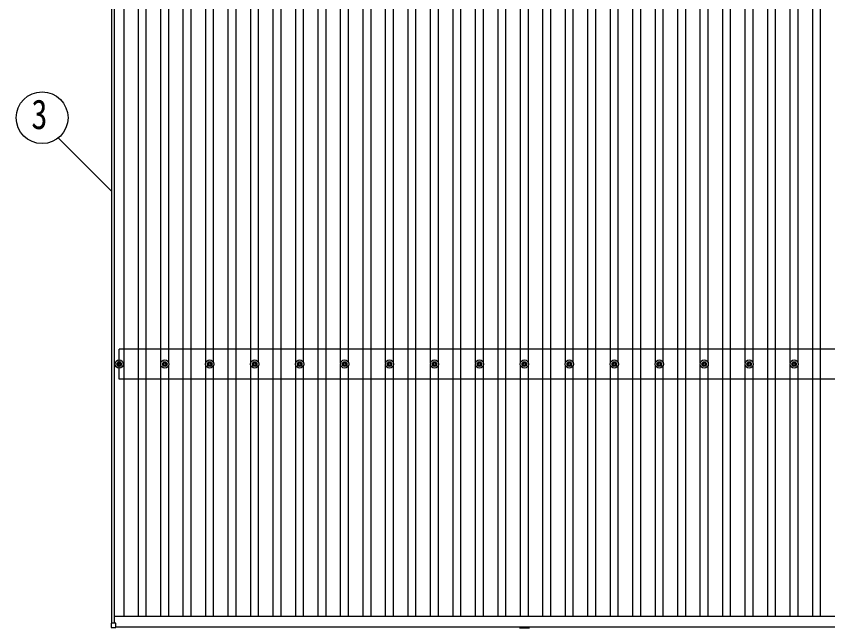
# Model space of a CAD drawing. Units: millimetres, scale not verified. Extents: x -21025 to 21025, y -14850 to 14850.
# Drawn here: x -17952 to -14342, y 5768 to 8487 of the extents above; entities that cross this region are included whole.
import ezdxf
from ezdxf.enums import TextEntityAlignment as Align

# ---------------------------------------------------------------- set-up
doc = ezdxf.new("R2010")
doc.units = ezdxf.units.MM
doc.header["$LTSCALE"] = 60
for name, color, linetype in [('0-5_YKK_13', 4, 'Continuous'), ('0-6_YKK_A1', 4, 'Continuous'), ('0-7_YKK_D', 6, 'Continuous')]:
    doc.layers.add(name, color=color, linetype=linetype)
doc.styles.add('ＭＳ ゴシック', font='')
doc.styles.get('ＭＳ ゴシック').set_extended_font_data('MS Gothic')

msp = doc.modelspace()

# ---------------------------------------------------------------- linework, layer by layer
at = {"layer": '0-5_YKK_13'}
for p, q in [((-17504.15, 6942.08), (-17499.73, 6942.08)), ((-17504.15, 6938.58), (-17499.73, 6938.58)), ((-17495.9, 6950.33), (-17495.9, 6945.91)), ((-17495.9, 6934.75), (-17495.9, 6930.33)), ((-17492.4, 6950.33), (-17492.4, 6945.91)), ((-17492.4, 6934.75), (-17492.4, 6930.33)), ((-17488.57, 6942.08), (-17484.15, 6942.08)), ((-17488.57, 6938.58), (-17484.15, 6938.58)), ((-17301.4, 6942.08), (-17296.98, 6942.08)), ((-17301.4, 6938.58), (-17296.98, 6938.58)), ((-17293.15, 6950.33), (-17293.15, 6945.91)), ((-17293.15, 6934.75), (-17293.15, 6930.33)), ((-17289.65, 6950.33), (-17289.65, 6945.91)), ((-17289.65, 6934.75), (-17289.65, 6930.33)), ((-17285.82, 6942.08), (-17281.4, 6942.08)), ((-17285.82, 6938.58), (-17281.4, 6938.58)), ((-17101.4, 6942.08), (-17096.99, 6942.08)), ((-17101.4, 6938.58), (-17096.99, 6938.58)), ((-17093.15, 6950.33), (-17093.15, 6945.91)), ((-17093.15, 6934.75), (-17093.15, 6930.33)), ((-17089.65, 6950.33), (-17089.65, 6945.91)), ((-17089.65, 6934.75), (-17089.65, 6930.33)), ((-17085.82, 6942.08), (-17081.41, 6942.08)), ((-17085.82, 6938.58), (-17081.41, 6938.58)), ((-16901.4, 6942.08), (-16896.99, 6942.08)), ((-16901.4, 6938.58), (-16896.99, 6938.58)), ((-16893.15, 6950.33), (-16893.15, 6945.91)), ((-16893.15, 6934.75), (-16893.15, 6930.33)), ((-16889.65, 6950.33), (-16889.65, 6945.91)), ((-16889.65, 6934.75), (-16889.65, 6930.33)), ((-16885.82, 6942.08), (-16881.41, 6942.08)), ((-16885.82, 6938.58), (-16881.41, 6938.58)), ((-16701.4, 6942.08), (-16696.99, 6942.08)), ((-16701.4, 6938.58), (-16696.99, 6938.58)), ((-16693.15, 6950.33), (-16693.15, 6945.91)), ((-16693.15, 6934.75), (-16693.15, 6930.33)), ((-16689.65, 6950.33), (-16689.65, 6945.91)), ((-16689.65, 6934.75), (-16689.65, 6930.33)), ((-16685.82, 6942.08), (-16681.41, 6942.08)), ((-16685.82, 6938.58), (-16681.41, 6938.58)), ((-16501.4, 6942.08), (-16496.99, 6942.08)), ((-16501.4, 6938.58), (-16496.99, 6938.58)), ((-16493.15, 6950.33), (-16493.15, 6945.91)), ((-16493.15, 6934.75), (-16493.15, 6930.33)), ((-16489.65, 6950.33), (-16489.65, 6945.91)), ((-16489.65, 6934.75), (-16489.65, 6930.33)), ((-16485.82, 6942.08), (-16481.41, 6942.08)), ((-16485.82, 6938.58), (-16481.41, 6938.58)), ((-16301.4, 6942.08), (-16296.99, 6942.08)), ((-16301.4, 6938.58), (-16296.99, 6938.58)), ((-16293.15, 6950.33), (-16293.15, 6945.91)), ((-16293.15, 6934.75), (-16293.15, 6930.33)), ((-16289.65, 6950.33), (-16289.65, 6945.91)), ((-16289.65, 6934.75), (-16289.65, 6930.33)), ((-16285.82, 6942.08), (-16281.41, 6942.08)), ((-16285.82, 6938.58), (-16281.41, 6938.58)), ((-16101.4, 6942.08), (-16096.99, 6942.08)), ((-16101.4, 6938.58), (-16096.99, 6938.58)), ((-16093.15, 6950.33), (-16093.15, 6945.91)), ((-16093.15, 6934.75), (-16093.15, 6930.33)), ((-16089.65, 6950.33), (-16089.65, 6945.91)), ((-16089.65, 6934.75), (-16089.65, 6930.33)), ((-16085.82, 6942.08), (-16081.41, 6942.08)), ((-16085.82, 6938.58), (-16081.41, 6938.58)), ((-15901.4, 6942.08), (-15896.99, 6942.08)), ((-15901.4, 6938.58), (-15896.99, 6938.58)), ((-15893.15, 6950.33), (-15893.15, 6945.91)), ((-15893.15, 6934.75), (-15893.15, 6930.33)), ((-15889.65, 6950.33), (-15889.65, 6945.91)), ((-15889.65, 6934.75), (-15889.65, 6930.33)), ((-15885.82, 6942.08), (-15881.41, 6942.08)), ((-15885.82, 6938.58), (-15881.41, 6938.58)), ((-15701.4, 6942.08), (-15696.99, 6942.08)), ((-15701.4, 6938.58), (-15696.99, 6938.58)), ((-15693.15, 6950.33), (-15693.15, 6945.91)), ((-15693.15, 6934.75), (-15693.15, 6930.33)), ((-15689.65, 6950.33), (-15689.65, 6945.91)), ((-15689.65, 6934.75), (-15689.65, 6930.33)), ((-15685.82, 6942.08), (-15681.41, 6942.08)), ((-15685.82, 6938.58), (-15681.41, 6938.58)), ((-15501.4, 6942.08), (-15496.99, 6942.08)), ((-15501.4, 6938.58), (-15496.99, 6938.58)), ((-15493.15, 6950.33), (-15493.15, 6945.91)), ((-15493.15, 6934.75), (-15493.15, 6930.33)), ((-15489.65, 6950.33), (-15489.65, 6945.91)), ((-15489.65, 6934.75), (-15489.65, 6930.33)), ((-15485.82, 6942.08), (-15481.41, 6942.08)), ((-15485.82, 6938.58), (-15481.41, 6938.58)), ((-15301.4, 6942.08), (-15296.99, 6942.08)), ((-15301.4, 6938.58), (-15296.99, 6938.58)), ((-15293.15, 6950.33), (-15293.15, 6945.91)), ((-15293.15, 6934.75), (-15293.15, 6930.33)), ((-15289.65, 6950.33), (-15289.65, 6945.91)), ((-15289.65, 6934.75), (-15289.65, 6930.33)), ((-15285.82, 6942.08), (-15281.41, 6942.08)), ((-15285.82, 6938.58), (-15281.41, 6938.58)), ((-15101.4, 6942.08), (-15096.99, 6942.08)), ((-15101.4, 6938.58), (-15096.99, 6938.58)), ((-15093.15, 6950.33), (-15093.15, 6945.91)), ((-15093.15, 6934.75), (-15093.15, 6930.33)), ((-15089.65, 6950.33), (-15089.65, 6945.91)), ((-15089.65, 6934.75), (-15089.65, 6930.33)), ((-15085.82, 6942.08), (-15081.41, 6942.08)), ((-15085.82, 6938.58), (-15081.41, 6938.58)), ((-14901.4, 6942.08), (-14896.99, 6942.08)), ((-14901.4, 6938.58), (-14896.99, 6938.58)), ((-14893.15, 6950.33), (-14893.15, 6945.91)), ((-14893.15, 6934.75), (-14893.15, 6930.33)), ((-14889.65, 6950.33), (-14889.65, 6945.91)), ((-14889.65, 6934.75), (-14889.65, 6930.33)), ((-14885.82, 6942.08), (-14881.41, 6942.08)), ((-14885.82, 6938.58), (-14881.41, 6938.58)), ((-14701.4, 6942.08), (-14696.99, 6942.08)), ((-14701.4, 6938.58), (-14696.99, 6938.58)), ((-14693.15, 6950.33), (-14693.15, 6945.91)), ((-14693.15, 6934.75), (-14693.15, 6930.33)), ((-14689.65, 6950.33), (-14689.65, 6945.91)), ((-14689.65, 6934.75), (-14689.65, 6930.33)), ((-14685.82, 6942.08), (-14681.41, 6942.08)), ((-14685.82, 6938.58), (-14681.41, 6938.58)), ((-14501.4, 6942.08), (-14496.99, 6942.08)), ((-14501.4, 6938.58), (-14496.99, 6938.58)), ((-14493.15, 6950.33), (-14493.15, 6945.91)), ((-14493.15, 6934.75), (-14493.15, 6930.33)), ((-14489.65, 6950.33), (-14489.65, 6945.91)), ((-14489.65, 6934.75), (-14489.65, 6930.33)), ((-14485.82, 6942.08), (-14481.41, 6942.08)), ((-14485.82, 6938.58), (-14481.41, 6938.58)), ((-17529.7, 5787.43), (-17529.7, 5769.43)), ((-17510.7, 5788.43), (-17528.7, 5788.43)), ((-17509.7, 5769.43), (-17509.7, 5787.43)), ((-17528.7, 5768.43), (-17510.7, 5768.43)), ((-15713.9, 5767.69), (-15668.9, 5767.69))]:
    msp.add_line(p, q, dxfattribs=at)
for centre, radius in [((-17494.15, 6940.33), 18.25), ((-17494.15, 6940.33), 10.15), ((-17494.15, 6940.33), 5.85), ((-17494.15, 6940.33), 5.25), ((-17291.4, 6940.33), 18.25), ((-17291.4, 6940.33), 10.15), ((-17291.4, 6940.33), 5.85), ((-17291.4, 6940.33), 5.25), ((-17091.4, 6940.33), 18.25), ((-17091.4, 6940.33), 10.15), ((-17091.4, 6940.33), 5.85), ((-17091.4, 6940.33), 5.25), ((-16891.4, 6940.33), 18.25), ((-16891.4, 6940.33), 10.15), ((-16891.4, 6940.33), 5.85), ((-16891.4, 6940.33), 5.25), ((-16691.4, 6940.33), 18.25), ((-16691.4, 6940.33), 10.15), ((-16691.4, 6940.33), 5.85), ((-16691.4, 6940.33), 5.25), ((-16491.4, 6940.33), 18.25), ((-16491.4, 6940.33), 10.15), ((-16491.4, 6940.33), 5.85), ((-16491.4, 6940.33), 5.25), ((-16291.4, 6940.33), 18.25), ((-16291.4, 6940.33), 10.15), ((-16291.4, 6940.33), 5.85), ((-16291.4, 6940.33), 5.25), ((-16091.4, 6940.33), 18.25), ((-16091.4, 6940.33), 10.15), ((-16091.4, 6940.33), 5.85), ((-16091.4, 6940.33), 5.25), ((-15891.4, 6940.33), 18.25), ((-15891.4, 6940.33), 10.15), ((-15891.4, 6940.33), 5.85), ((-15891.4, 6940.33), 5.25), ((-15691.4, 6940.33), 18.25), ((-15691.4, 6940.33), 10.15), ((-15691.4, 6940.33), 5.85), ((-15691.4, 6940.33), 5.25), ((-15491.4, 6940.33), 18.25), ((-15491.4, 6940.33), 10.15), ((-15491.4, 6940.33), 5.85), ((-15491.4, 6940.33), 5.25), ((-15291.4, 6940.33), 18.25), ((-15291.4, 6940.33), 10.15), ((-15291.4, 6940.33), 5.85), ((-15291.4, 6940.33), 5.25), ((-15091.4, 6940.33), 18.25), ((-15091.4, 6940.33), 10.15), ((-15091.4, 6940.33), 5.85), ((-15091.4, 6940.33), 5.25), ((-14891.4, 6940.33), 18.25), ((-14891.4, 6940.33), 10.15), ((-14891.4, 6940.33), 5.85), ((-14891.4, 6940.33), 5.25), ((-14691.4, 6940.33), 18.25), ((-14691.4, 6940.33), 10.15), ((-14691.4, 6940.33), 5.85), ((-14691.4, 6940.33), 5.25), ((-14491.4, 6940.33), 18.25), ((-14491.4, 6940.33), 10.15), ((-14491.4, 6940.33), 5.85), ((-14491.4, 6940.33), 5.25)]:
    msp.add_circle(centre, radius, dxfattribs=at)
for centre, start, end in [((-17528.7, 5787.43), 90, 180), ((-17510.7, 5787.43), 0, 90), ((-17528.7, 5769.43), 180, 270), ((-17510.7, 5769.43), 270, 0)]:
    msp.add_arc(centre, 1, start, end, dxfattribs=at)
at = {"layer": '0-6_YKK_A1'}
for p, q in [((-17526.4, 5788.39), (-17526.4, 11186.81)), ((-17514.4, 5788.39), (-17514.4, 11186.81)), ((-17473.9, 11160.72), (-17473.9, 5819.71)), ((-17408.9, 5819.71), (-17408.9, 11160.72)), ((-17373.9, 5819.71), (-17373.9, 11160.72)), ((-17208.9, 5819.71), (-17208.9, 11160.72)), ((-17173.9, 5819.71), (-17173.9, 11160.72)), ((-17008.9, 5819.71), (-17008.9, 11160.72)), ((-16973.9, 5819.71), (-16973.9, 11160.72)), ((-16808.9, 5819.71), (-16808.9, 11160.72)), ((-16773.9, 5819.71), (-16773.9, 11160.72)), ((-16608.9, 5819.71), (-16608.9, 11160.72)), ((-16573.9, 5819.71), (-16573.9, 11160.72)), ((-16408.9, 5819.71), (-16408.9, 11160.72)), ((-16373.9, 5819.71), (-16373.9, 11160.72)), ((-16208.9, 5819.71), (-16208.9, 11160.72)), ((-16173.9, 5819.71), (-16173.9, 11160.72)), ((-16008.9, 5819.71), (-16008.9, 11160.72)), ((-15973.9, 5819.71), (-15973.9, 11160.72)), ((-15808.9, 5819.71), (-15808.9, 11160.72)), ((-15773.9, 5819.71), (-15773.9, 11160.72)), ((-15608.9, 5819.71), (-15608.9, 11160.72)), ((-15573.9, 5819.71), (-15573.9, 11160.72)), ((-15408.9, 5819.71), (-15408.9, 11160.72)), ((-15373.9, 5819.71), (-15373.9, 11160.72)), ((-15208.9, 5819.71), (-15208.9, 11160.72)), ((-15173.9, 5819.71), (-15173.9, 11160.72)), ((-15008.9, 5819.71), (-15008.9, 11160.72)), ((-14973.9, 5819.71), (-14973.9, 11160.72)), ((-14808.9, 5819.71), (-14808.9, 11160.72)), ((-14773.9, 5819.71), (-14773.9, 11160.72)), ((-14608.9, 5819.71), (-14608.9, 11160.72)), ((-14573.9, 5819.71), (-14573.9, 11160.72)), ((-14408.9, 5819.71), (-14408.9, 11160.72)), ((-14373.9, 5819.71), (-14373.9, 11160.72)), ((-17308.9, 6945.51), (-17308.9, 10035.15)), ((-17273.9, 6945.51), (-17273.9, 10035.15)), ((-17108.9, 6945.51), (-17108.9, 10035.14)), ((-17073.9, 6945.51), (-17073.9, 10035.16)), ((-16908.9, 6945.51), (-16908.9, 10035.14)), ((-16873.9, 6945.51), (-16873.9, 10035.16)), ((-16708.9, 6945.51), (-16708.9, 10035.14)), ((-16673.9, 6945.51), (-16673.9, 10035.16)), ((-16508.9, 6945.51), (-16508.9, 10035.14)), ((-16473.9, 6945.51), (-16473.9, 10035.16)), ((-16308.9, 6945.51), (-16308.9, 10035.14)), ((-16273.9, 6945.51), (-16273.9, 10035.16)), ((-16108.9, 6945.51), (-16108.9, 10035.14)), ((-16073.9, 6945.51), (-16073.9, 10035.16)), ((-15908.9, 6945.51), (-15908.9, 10035.14)), ((-15873.9, 6945.51), (-15873.9, 10035.16)), ((-15708.9, 6945.51), (-15708.9, 10035.14)), ((-15673.9, 6945.51), (-15673.9, 10035.16)), ((-15508.9, 6945.51), (-15508.9, 10035.14)), ((-15473.9, 6945.51), (-15473.9, 10035.16)), ((-15308.9, 6945.51), (-15308.9, 10035.14)), ((-15273.9, 6945.51), (-15273.9, 10035.16)), ((-15108.9, 6945.51), (-15108.9, 10035.14)), ((-15073.9, 6945.51), (-15073.9, 10035.16)), ((-14908.9, 6945.51), (-14908.9, 10035.14)), ((-14873.9, 6945.51), (-14873.9, 10035.16)), ((-14708.9, 6945.51), (-14708.9, 10035.14)), ((-14673.9, 6945.51), (-14673.9, 10035.16)), ((-14508.9, 6945.51), (-14508.9, 10035.14)), ((-14473.9, 6945.51), (-14473.9, 10035.16)), ((-7891.4, 7007.33), (-17494.15, 7007.33)), ((-17494.15, 6873.33), (-17494.15, 7007.33)), ((-17308.9, 5819.71), (-17308.9, 6935.15)), ((-17273.9, 5819.71), (-17273.9, 6935.15)), ((-17108.9, 5819.71), (-17108.9, 6935.15)), ((-17073.9, 5819.71), (-17073.9, 6935.15)), ((-16908.9, 5819.71), (-16908.9, 6935.15)), ((-16873.9, 5819.71), (-16873.9, 6935.15)), ((-16708.9, 5819.71), (-16708.9, 6935.15)), ((-16673.9, 5819.71), (-16673.9, 6935.15)), ((-16508.9, 5819.71), (-16508.9, 6935.15)), ((-16473.9, 5819.71), (-16473.9, 6935.15)), ((-16308.9, 5819.71), (-16308.9, 6935.15)), ((-16273.9, 5819.71), (-16273.9, 6935.15)), ((-16108.9, 5819.71), (-16108.9, 6935.15)), ((-16073.9, 5819.71), (-16073.9, 6935.15)), ((-15908.9, 5819.71), (-15908.9, 6935.15)), ((-15873.9, 5819.71), (-15873.9, 6935.15)), ((-15708.9, 5819.71), (-15708.9, 6935.15)), ((-15673.9, 5819.71), (-15673.9, 6935.15)), ((-15508.9, 5819.71), (-15508.9, 6935.15)), ((-15473.9, 5819.71), (-15473.9, 6935.15)), ((-15308.9, 5819.71), (-15308.9, 6935.15)), ((-15273.9, 5819.71), (-15273.9, 6935.15)), ((-15108.9, 5819.71), (-15108.9, 6935.15)), ((-15073.9, 5819.71), (-15073.9, 6935.15)), ((-14908.9, 5819.71), (-14908.9, 6935.15)), ((-14873.9, 5819.71), (-14873.9, 6935.15)), ((-14708.9, 5819.71), (-14708.9, 6935.15)), ((-14673.9, 5819.71), (-14673.9, 6935.15)), ((-14508.9, 5819.71), (-14508.9, 6935.15)), ((-14473.9, 5819.71), (-14473.9, 6935.15)), ((-7891.4, 6873.33), (-17494.15, 6873.33)), ((-17514.4, 5819.71), (-11515.58, 5819.71)), ((-17509.7, 5771.73), (-11501.4, 5771.73))]:
    msp.add_line(p, q, dxfattribs=at)
at = {"layer": '0-7_YKK_D'}
msp.add_line((-17765.11, 7945.82), (-17527.05, 7707.75), dxfattribs=at)
msp.add_circle((-17837.07, 8035.78), 115.2, dxfattribs=at)

# ---------------------------------------------------------------- texts
at = {"layer": '0-7_YKK_D', "style": 'ＭＳ ゴシック', "width": 0.8}
msp.add_text('3', height=132, dxfattribs=at).set_placement((-17885.07, 7945.78), align=Align.BOTTOM_LEFT)

doc.saveas('drawing.dxf')
